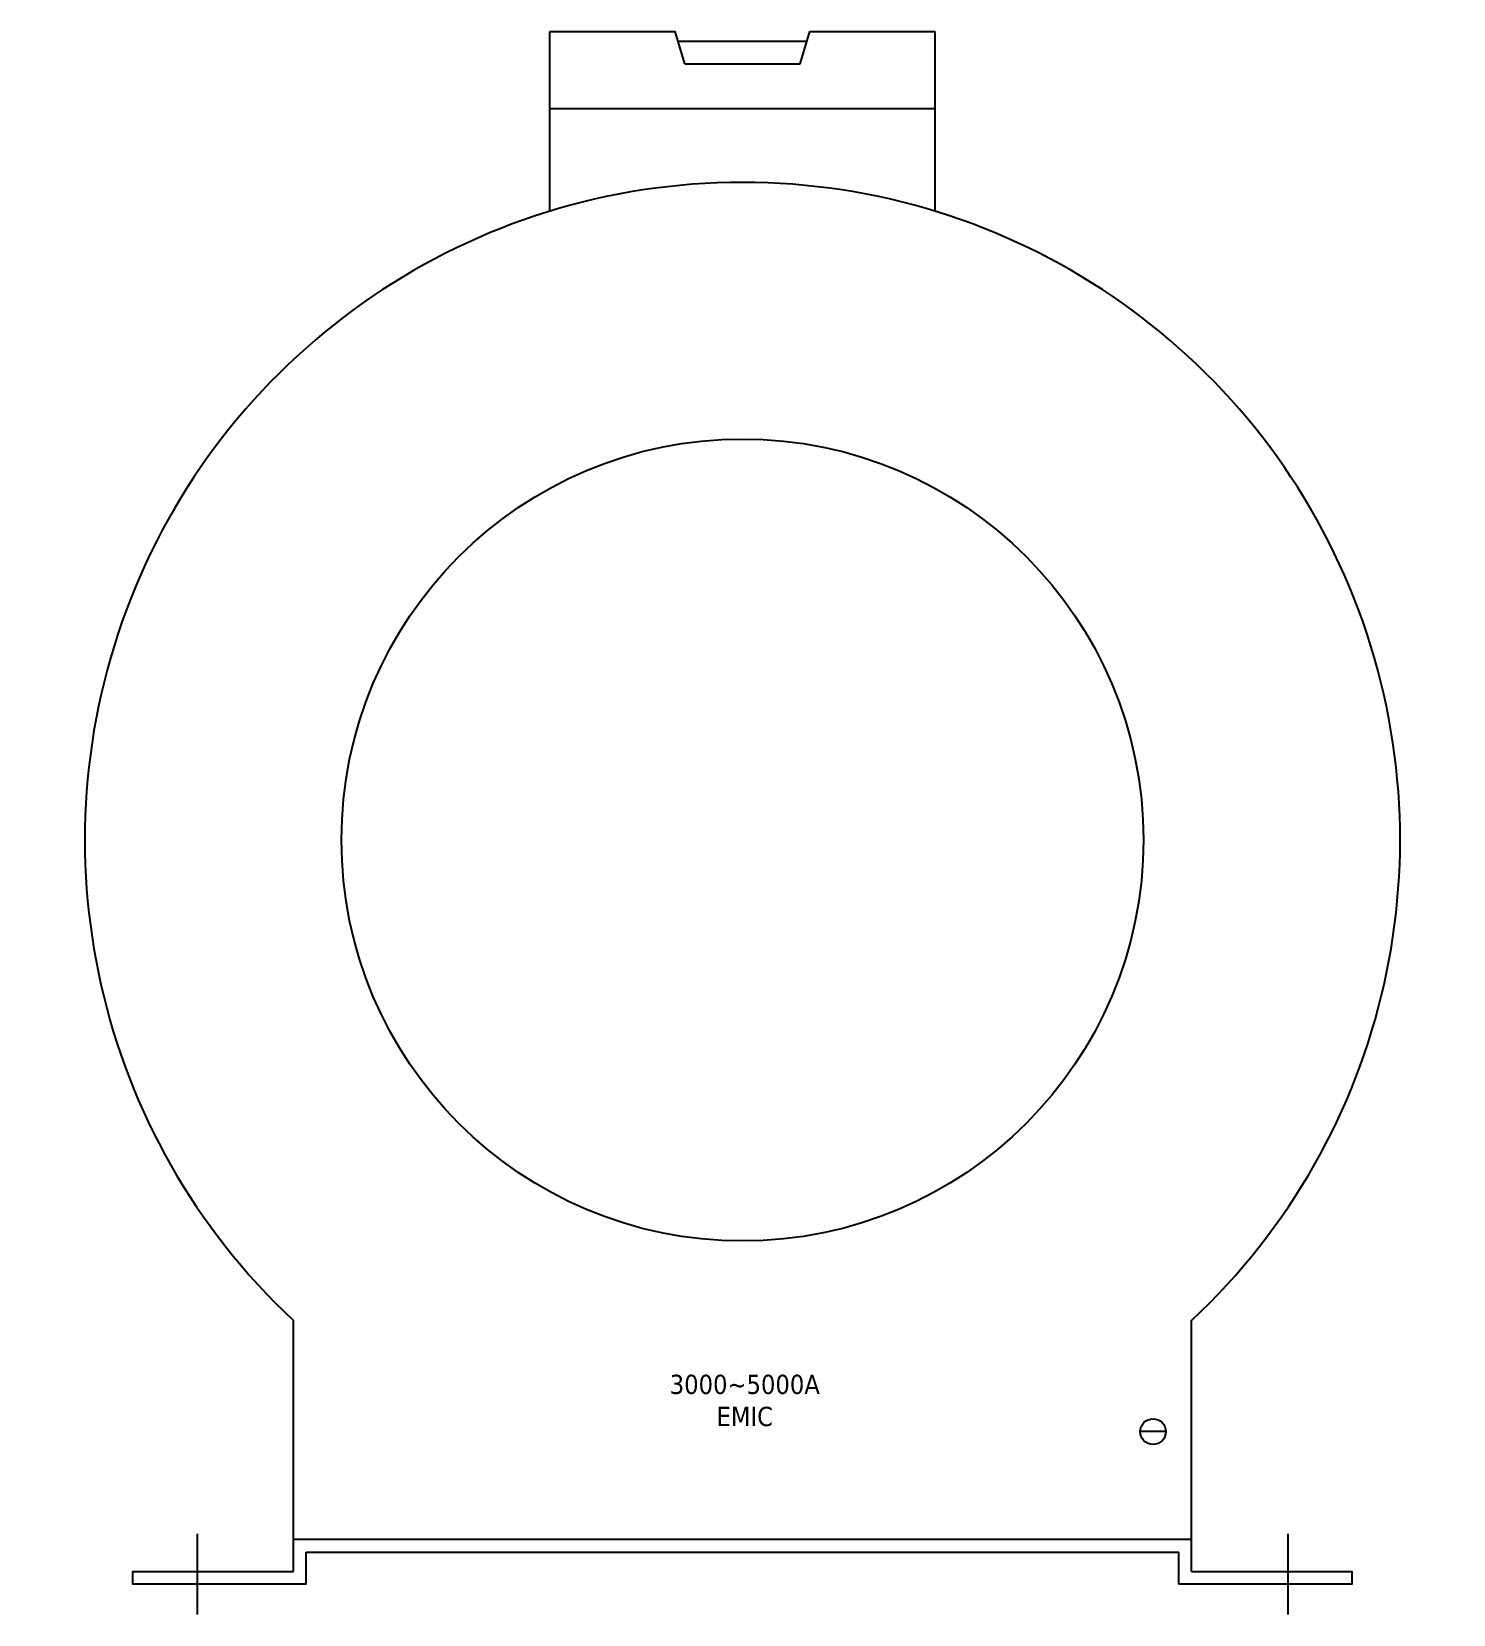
# Model space of a CAD drawing. Header units: inches. Extents: x -8 to 213, y 0 to 247.
import ezdxf

# ---------------------------------------------------------------- set-up
doc = ezdxf.new("R2010")
doc.units = ezdxf.units.IN

# ---------------------------------------------------------------- blocks, each defined once
blk = doc.blocks.new('EM4H07-1')
at = {"color": 85}
for p, q in [((65, 214.01), (65, 242)), ((65, 242), (84.5, 242)), ((86, 237), (84.5, 242)), ((104, 237), (105.5, 242)), ((105.5, 242), (125, 242)), ((125, 242), (125, 214.01)), ((84.95, 240.5), (105.05, 240.5)), ((86, 237), (104, 237)), ((65, 230), (125, 230)), ((25, 7), (25, 41.13)), ((165, 7), (165, 41.13)), ((160.99, 23.78), (156.99, 23.78)), ((10, 7.84), (10, -4.7)), ((180, 7.84), (180, -4.7)), ((25, 2), (25, 7)), ((25, 7), (165, 7)), ((27, 0), (27, 5)), ((27, 5), (163, 5)), ((163, 0), (163, 5)), ((165, 2), (165, 7))]:
    blk.add_line(p, q, dxfattribs=at)
for points in [[(27, 0), (0, 0), (0, 2), (25, 2)], [(165, 2), (190, 2), (190, 0), (163, 0)]]:
    blk.add_lwpolyline(points, dxfattribs=at)
for centre, radius in [((95, 116), 62.5), ((158.99, 23.78), 2)]:
    blk.add_circle(centre, radius, dxfattribs=at)
blk.add_arc((95, 116), 102.5, 313.0728, 226.9272, dxfattribs=at)
at = {"color": 85, "insert": (95.36, 28.62), "char_height": 3, "width": 120.4355, "attachment_point": 5}
blk.add_mtext('{\\fTahoma|b0|i0|c0|p34;3000~5000A\\PEMIC}', dxfattribs=at)

msp = doc.modelspace()

# ---------------------------------------------------------------- block references
msp.add_blockref('EM4H07-1', (7.5, 4.7))

doc.saveas('drawing.dxf')
